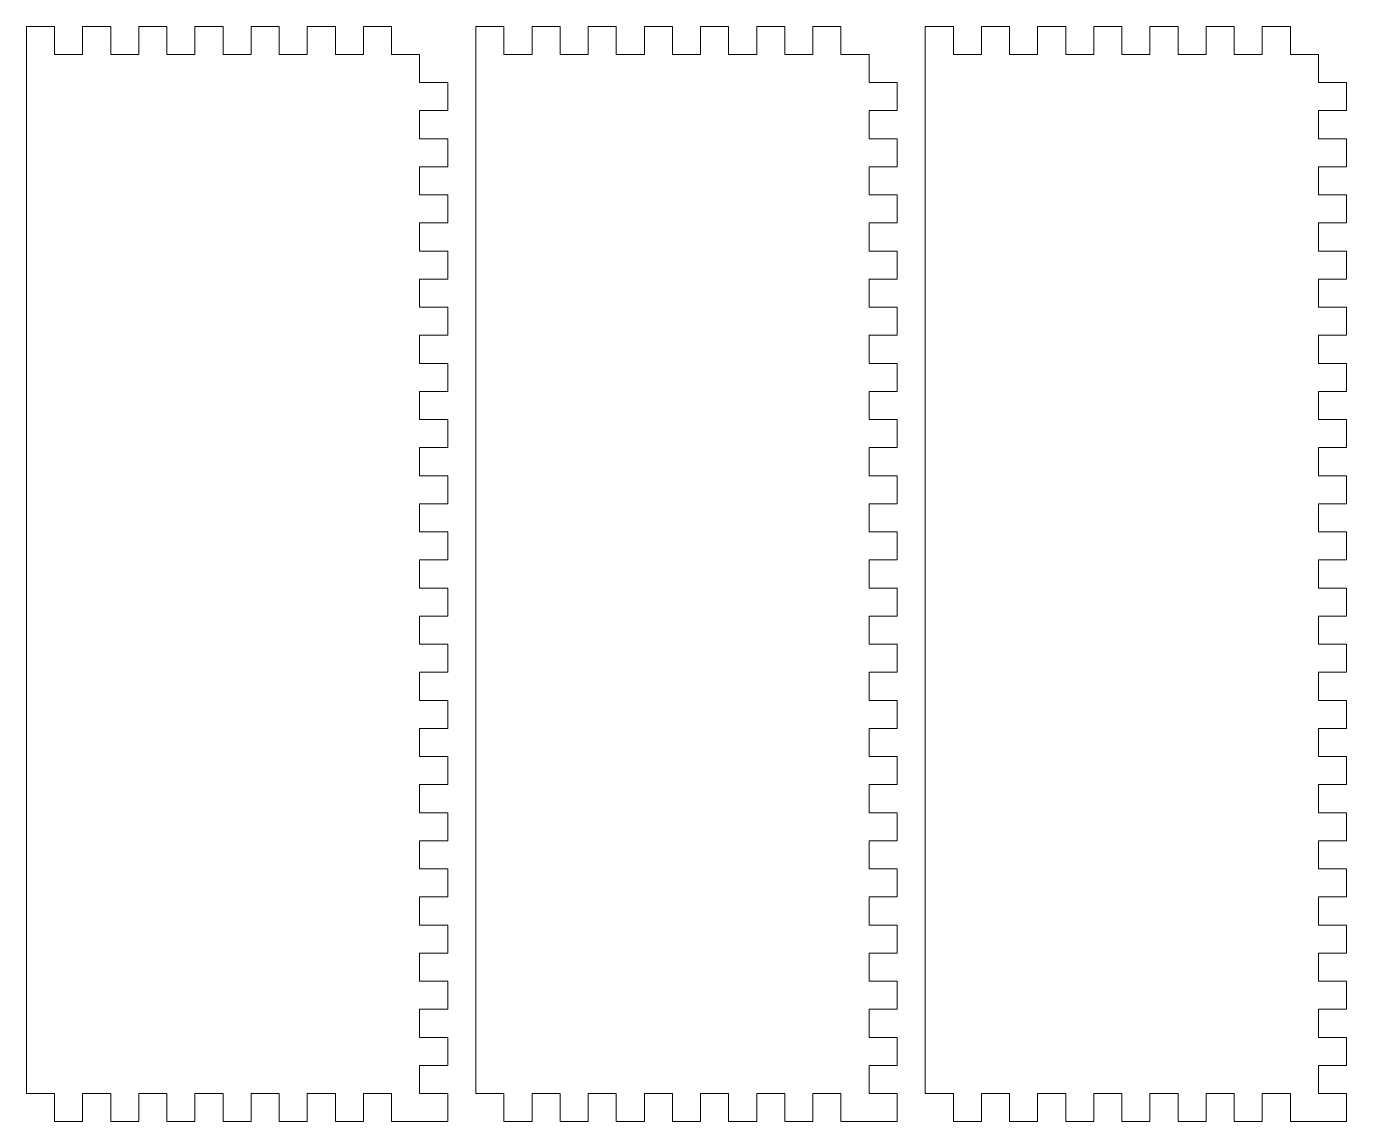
# Model space of a CAD drawing. Header units: centimetres. Extents: x -29.6 to 15.4, y -14.5 to 14.3.
# Drawn here: x -29.58 to -12.66, y 0.25 to 14.29 of the extents above; entities that cross this region are included whole.
import ezdxf

# ---------------------------------------------------------------- set-up
doc = ezdxf.new("R2010")
doc.units = ezdxf.units.CM
doc.header["$MEASUREMENT"] = 0

msp = doc.modelspace()

# ---------------------------------------------------------------- linework, layer by layer
at = {"lineweight": 9}
for points in [[(-29.21691, 14.29076), (-29.21691, 14.29076), (-29.57692, 14.29076), (-29.57692, 14.29076)], [(-29.57692, 14.29076), (-29.57692, 14.29076), (-29.57692, 0.61067), (-29.57692, 0.61067)], [(-29.21691, 13.93075), (-29.21691, 13.93075), (-29.21691, 14.29076), (-29.21691, 14.29076)], [(-28.49691, 14.29076), (-28.49691, 14.29076), (-28.85691, 14.29076), (-28.85691, 14.29076)], [(-28.85691, 14.29076), (-28.85691, 14.29076), (-28.85691, 13.93075), (-28.85691, 13.93075)], [(-28.49691, 13.93075), (-28.49691, 13.93075), (-28.49691, 14.29076), (-28.49691, 14.29076)], [(-27.7769, 14.29076), (-27.7769, 14.29076), (-28.13691, 14.29076), (-28.13691, 14.29076)], [(-28.13691, 14.29076), (-28.13691, 14.29076), (-28.13691, 13.93075), (-28.13691, 13.93075)], [(-27.7769, 13.93075), (-27.7769, 13.93075), (-27.7769, 14.29076), (-27.7769, 14.29076)], [(-27.0569, 14.29076), (-27.0569, 14.29076), (-27.4169, 14.29076), (-27.4169, 14.29076)], [(-27.4169, 14.29076), (-27.4169, 14.29076), (-27.4169, 13.93075), (-27.4169, 13.93075)], [(-27.0569, 13.93075), (-27.0569, 13.93075), (-27.0569, 14.29076), (-27.0569, 14.29076)], [(-26.3369, 14.29076), (-26.3369, 14.29076), (-26.6969, 14.29076), (-26.6969, 14.29076)], [(-26.6969, 14.29076), (-26.6969, 14.29076), (-26.6969, 13.93075), (-26.6969, 13.93075)], [(-26.3369, 13.93075), (-26.3369, 13.93075), (-26.3369, 14.29076), (-26.3369, 14.29076)], [(-25.61689, 14.29076), (-25.61689, 14.29076), (-25.97689, 14.29076), (-25.97689, 14.29076)], [(-25.97689, 14.29076), (-25.97689, 14.29076), (-25.97689, 13.93075), (-25.97689, 13.93075)], [(-25.61689, 13.93075), (-25.61689, 13.93075), (-25.61689, 14.29076), (-25.61689, 14.29076)], [(-24.89689, 14.29076), (-24.89689, 14.29076), (-25.25689, 14.29076), (-25.25689, 14.29076)], [(-25.25689, 14.29076), (-25.25689, 14.29076), (-25.25689, 13.93075), (-25.25689, 13.93075)], [(-24.89689, 13.93075), (-24.89689, 13.93075), (-24.89689, 14.29076), (-24.89689, 14.29076)], [(-23.45688, 14.29076), (-23.45688, 14.29076), (-23.81688, 14.29076), (-23.81688, 14.29076)], [(-23.81688, 14.29076), (-23.81688, 14.29076), (-23.81688, 0.61067), (-23.81688, 0.61067)], [(-23.45688, 13.93075), (-23.45688, 13.93075), (-23.45688, 14.29076), (-23.45688, 14.29076)], [(-22.73687, 14.29076), (-22.73687, 14.29076), (-23.09687, 14.29076), (-23.09687, 14.29076)], [(-23.09687, 14.29076), (-23.09687, 14.29076), (-23.09687, 13.93075), (-23.09687, 13.93075)], [(-22.73687, 13.93075), (-22.73687, 13.93075), (-22.73687, 14.29076), (-22.73687, 14.29076)], [(-22.01687, 14.29076), (-22.01687, 14.29076), (-22.37687, 14.29076), (-22.37687, 14.29076)], [(-22.37687, 14.29076), (-22.37687, 14.29076), (-22.37687, 13.93075), (-22.37687, 13.93075)], [(-22.01687, 13.93075), (-22.01687, 13.93075), (-22.01687, 14.29076), (-22.01687, 14.29076)], [(-21.29686, 14.29076), (-21.29686, 14.29076), (-21.65687, 14.29076), (-21.65687, 14.29076)], [(-21.65687, 14.29076), (-21.65687, 14.29076), (-21.65687, 13.93075), (-21.65687, 13.93075)], [(-21.29686, 13.93075), (-21.29686, 13.93075), (-21.29686, 14.29076), (-21.29686, 14.29076)], [(-20.57686, 14.29076), (-20.57686, 14.29076), (-20.93686, 14.29076), (-20.93686, 14.29076)], [(-20.93686, 14.29076), (-20.93686, 14.29076), (-20.93686, 13.93075), (-20.93686, 13.93075)], [(-20.57686, 13.93075), (-20.57686, 13.93075), (-20.57686, 14.29076), (-20.57686, 14.29076)], [(-19.85685, 14.29076), (-19.85685, 14.29076), (-20.21686, 14.29076), (-20.21686, 14.29076)], [(-20.21686, 14.29076), (-20.21686, 14.29076), (-20.21686, 13.93075), (-20.21686, 13.93075)], [(-19.85685, 13.93075), (-19.85685, 13.93075), (-19.85685, 14.29076), (-19.85685, 14.29076)], [(-19.13685, 14.29076), (-19.13685, 14.29076), (-19.49685, 14.29076), (-19.49685, 14.29076)], [(-19.49685, 14.29076), (-19.49685, 14.29076), (-19.49685, 13.93075), (-19.49685, 13.93075)], [(-19.13685, 13.93075), (-19.13685, 13.93075), (-19.13685, 14.29076), (-19.13685, 14.29076)], [(-17.69684, 14.29076), (-17.69684, 14.29076), (-18.05684, 14.29076), (-18.05684, 14.29076)], [(-18.05684, 14.29076), (-18.05684, 14.29076), (-18.05684, 0.61067), (-18.05684, 0.61067)], [(-17.69684, 13.93075), (-17.69684, 13.93075), (-17.69684, 14.29076), (-17.69684, 14.29076)], [(-16.97684, 14.29076), (-16.97684, 14.29076), (-17.33684, 14.29076), (-17.33684, 14.29076)], [(-17.33684, 14.29076), (-17.33684, 14.29076), (-17.33684, 13.93075), (-17.33684, 13.93075)], [(-16.97684, 13.93075), (-16.97684, 13.93075), (-16.97684, 14.29076), (-16.97684, 14.29076)], [(-16.25683, 14.29076), (-16.25683, 14.29076), (-16.61683, 14.29076), (-16.61683, 14.29076)], [(-16.61683, 14.29076), (-16.61683, 14.29076), (-16.61683, 13.93075), (-16.61683, 13.93075)], [(-16.25683, 13.93075), (-16.25683, 13.93075), (-16.25683, 14.29076), (-16.25683, 14.29076)], [(-15.53683, 14.29076), (-15.53683, 14.29076), (-15.89683, 14.29076), (-15.89683, 14.29076)], [(-15.89683, 14.29076), (-15.89683, 14.29076), (-15.89683, 13.93075), (-15.89683, 13.93075)], [(-15.53683, 13.93075), (-15.53683, 13.93075), (-15.53683, 14.29076), (-15.53683, 14.29076)], [(-14.81682, 14.29076), (-14.81682, 14.29076), (-15.17683, 14.29076), (-15.17683, 14.29076)], [(-15.17683, 14.29076), (-15.17683, 14.29076), (-15.17683, 13.93075), (-15.17683, 13.93075)], [(-14.81682, 13.93075), (-14.81682, 13.93075), (-14.81682, 14.29076), (-14.81682, 14.29076)], [(-14.09682, 14.29076), (-14.09682, 14.29076), (-14.45682, 14.29076), (-14.45682, 14.29076)], [(-14.45682, 14.29076), (-14.45682, 14.29076), (-14.45682, 13.93075), (-14.45682, 13.93075)], [(-14.09682, 13.93075), (-14.09682, 13.93075), (-14.09682, 14.29076), (-14.09682, 14.29076)], [(-13.37681, 14.29076), (-13.37681, 14.29076), (-13.73682, 14.29076), (-13.73682, 14.29076)], [(-13.73682, 14.29076), (-13.73682, 14.29076), (-13.73682, 13.93075), (-13.73682, 13.93075)], [(-13.37681, 13.93075), (-13.37681, 13.93075), (-13.37681, 14.29076), (-13.37681, 14.29076)], [(-28.85691, 13.93075), (-28.85691, 13.93075), (-29.21691, 13.93075), (-29.21691, 13.93075)], [(-28.13691, 13.93075), (-28.13691, 13.93075), (-28.49691, 13.93075), (-28.49691, 13.93075)], [(-27.4169, 13.93075), (-27.4169, 13.93075), (-27.7769, 13.93075), (-27.7769, 13.93075)], [(-26.6969, 13.93075), (-26.6969, 13.93075), (-27.0569, 13.93075), (-27.0569, 13.93075)], [(-25.97689, 13.93075), (-25.97689, 13.93075), (-26.3369, 13.93075), (-26.3369, 13.93075)], [(-25.25689, 13.93075), (-25.25689, 13.93075), (-25.61689, 13.93075), (-25.61689, 13.93075)], [(-24.53688, 13.93075), (-24.53688, 13.93075), (-24.89689, 13.93075), (-24.89689, 13.93075)], [(-24.53688, 13.57075), (-24.53688, 13.57075), (-24.53688, 13.93075), (-24.53688, 13.93075)], [(-23.09687, 13.93075), (-23.09687, 13.93075), (-23.45688, 13.93075), (-23.45688, 13.93075)], [(-22.37687, 13.93075), (-22.37687, 13.93075), (-22.73687, 13.93075), (-22.73687, 13.93075)], [(-21.65687, 13.93075), (-21.65687, 13.93075), (-22.01687, 13.93075), (-22.01687, 13.93075)], [(-20.93686, 13.93075), (-20.93686, 13.93075), (-21.29686, 13.93075), (-21.29686, 13.93075)], [(-20.21686, 13.93075), (-20.21686, 13.93075), (-20.57686, 13.93075), (-20.57686, 13.93075)], [(-19.49685, 13.93075), (-19.49685, 13.93075), (-19.85685, 13.93075), (-19.85685, 13.93075)], [(-18.77685, 13.93075), (-18.77685, 13.93075), (-19.13685, 13.93075), (-19.13685, 13.93075)], [(-18.77685, 13.57075), (-18.77685, 13.57075), (-18.77685, 13.93075), (-18.77685, 13.93075)], [(-17.33684, 13.93075), (-17.33684, 13.93075), (-17.69684, 13.93075), (-17.69684, 13.93075)], [(-16.61683, 13.93075), (-16.61683, 13.93075), (-16.97684, 13.93075), (-16.97684, 13.93075)], [(-15.89683, 13.93075), (-15.89683, 13.93075), (-16.25683, 13.93075), (-16.25683, 13.93075)], [(-15.17683, 13.93075), (-15.17683, 13.93075), (-15.53683, 13.93075), (-15.53683, 13.93075)], [(-14.45682, 13.93075), (-14.45682, 13.93075), (-14.81682, 13.93075), (-14.81682, 13.93075)], [(-13.73682, 13.93075), (-13.73682, 13.93075), (-14.09682, 13.93075), (-14.09682, 13.93075)], [(-13.01681, 13.93075), (-13.01681, 13.93075), (-13.37681, 13.93075), (-13.37681, 13.93075)], [(-13.01681, 13.57075), (-13.01681, 13.57075), (-13.01681, 13.93075), (-13.01681, 13.93075)], [(-24.17688, 13.57075), (-24.17688, 13.57075), (-24.53688, 13.57075), (-24.53688, 13.57075)], [(-24.17688, 13.21075), (-24.17688, 13.21075), (-24.17688, 13.57075), (-24.17688, 13.57075)], [(-18.41685, 13.57075), (-18.41685, 13.57075), (-18.77685, 13.57075), (-18.77685, 13.57075)], [(-18.41685, 13.21075), (-18.41685, 13.21075), (-18.41685, 13.57075), (-18.41685, 13.57075)], [(-12.65681, 13.57075), (-12.65681, 13.57075), (-13.01681, 13.57075), (-13.01681, 13.57075)], [(-12.65681, 13.21075), (-12.65681, 13.21075), (-12.65681, 13.57075), (-12.65681, 13.57075)], [(-24.53688, 12.85075), (-24.53688, 12.85075), (-24.53688, 13.21075), (-24.53688, 13.21075)], [(-24.53688, 13.21075), (-24.53688, 13.21075), (-24.17688, 13.21075), (-24.17688, 13.21075)], [(-18.77685, 12.85075), (-18.77685, 12.85075), (-18.77685, 13.21075), (-18.77685, 13.21075)], [(-18.77685, 13.21075), (-18.77685, 13.21075), (-18.41685, 13.21075), (-18.41685, 13.21075)], [(-13.01681, 12.85075), (-13.01681, 12.85075), (-13.01681, 13.21075), (-13.01681, 13.21075)], [(-13.01681, 13.21075), (-13.01681, 13.21075), (-12.65681, 13.21075), (-12.65681, 13.21075)], [(-24.17688, 12.85075), (-24.17688, 12.85075), (-24.53688, 12.85075), (-24.53688, 12.85075)], [(-24.17688, 12.49074), (-24.17688, 12.49074), (-24.17688, 12.85075), (-24.17688, 12.85075)], [(-18.41685, 12.85075), (-18.41685, 12.85075), (-18.77685, 12.85075), (-18.77685, 12.85075)], [(-18.41685, 12.49074), (-18.41685, 12.49074), (-18.41685, 12.85075), (-18.41685, 12.85075)], [(-12.65681, 12.85075), (-12.65681, 12.85075), (-13.01681, 12.85075), (-13.01681, 12.85075)], [(-12.65681, 12.49074), (-12.65681, 12.49074), (-12.65681, 12.85075), (-12.65681, 12.85075)], [(-24.53688, 12.13074), (-24.53688, 12.13074), (-24.53688, 12.49074), (-24.53688, 12.49074)], [(-24.53688, 12.49074), (-24.53688, 12.49074), (-24.17688, 12.49074), (-24.17688, 12.49074)], [(-18.77685, 12.13074), (-18.77685, 12.13074), (-18.77685, 12.49074), (-18.77685, 12.49074)], [(-18.77685, 12.49074), (-18.77685, 12.49074), (-18.41685, 12.49074), (-18.41685, 12.49074)], [(-13.01681, 12.13074), (-13.01681, 12.13074), (-13.01681, 12.49074), (-13.01681, 12.49074)], [(-13.01681, 12.49074), (-13.01681, 12.49074), (-12.65681, 12.49074), (-12.65681, 12.49074)], [(-24.17688, 12.13074), (-24.17688, 12.13074), (-24.53688, 12.13074), (-24.53688, 12.13074)], [(-24.17688, 11.77074), (-24.17688, 11.77074), (-24.17688, 12.13074), (-24.17688, 12.13074)], [(-18.41685, 12.13074), (-18.41685, 12.13074), (-18.77685, 12.13074), (-18.77685, 12.13074)], [(-18.41685, 11.77074), (-18.41685, 11.77074), (-18.41685, 12.13074), (-18.41685, 12.13074)], [(-12.65681, 12.13074), (-12.65681, 12.13074), (-13.01681, 12.13074), (-13.01681, 12.13074)], [(-12.65681, 11.77074), (-12.65681, 11.77074), (-12.65681, 12.13074), (-12.65681, 12.13074)], [(-24.53688, 11.41074), (-24.53688, 11.41074), (-24.53688, 11.77074), (-24.53688, 11.77074)], [(-24.53688, 11.77074), (-24.53688, 11.77074), (-24.17688, 11.77074), (-24.17688, 11.77074)], [(-18.77685, 11.41074), (-18.77685, 11.41074), (-18.77685, 11.77074), (-18.77685, 11.77074)], [(-18.77685, 11.77074), (-18.77685, 11.77074), (-18.41685, 11.77074), (-18.41685, 11.77074)], [(-13.01681, 11.41074), (-13.01681, 11.41074), (-13.01681, 11.77074), (-13.01681, 11.77074)], [(-13.01681, 11.77074), (-13.01681, 11.77074), (-12.65681, 11.77074), (-12.65681, 11.77074)], [(-24.17688, 11.41074), (-24.17688, 11.41074), (-24.53688, 11.41074), (-24.53688, 11.41074)], [(-24.17688, 11.05074), (-24.17688, 11.05074), (-24.17688, 11.41074), (-24.17688, 11.41074)], [(-18.41685, 11.41074), (-18.41685, 11.41074), (-18.77685, 11.41074), (-18.77685, 11.41074)], [(-18.41685, 11.05074), (-18.41685, 11.05074), (-18.41685, 11.41074), (-18.41685, 11.41074)], [(-12.65681, 11.41074), (-12.65681, 11.41074), (-13.01681, 11.41074), (-13.01681, 11.41074)], [(-12.65681, 11.05074), (-12.65681, 11.05074), (-12.65681, 11.41074), (-12.65681, 11.41074)], [(-24.53688, 10.69073), (-24.53688, 10.69073), (-24.53688, 11.05074), (-24.53688, 11.05074)], [(-24.53688, 11.05074), (-24.53688, 11.05074), (-24.17688, 11.05074), (-24.17688, 11.05074)], [(-18.77685, 10.69073), (-18.77685, 10.69073), (-18.77685, 11.05074), (-18.77685, 11.05074)], [(-18.77685, 11.05074), (-18.77685, 11.05074), (-18.41685, 11.05074), (-18.41685, 11.05074)], [(-13.01681, 10.69073), (-13.01681, 10.69073), (-13.01681, 11.05074), (-13.01681, 11.05074)], [(-13.01681, 11.05074), (-13.01681, 11.05074), (-12.65681, 11.05074), (-12.65681, 11.05074)], [(-24.17688, 10.69073), (-24.17688, 10.69073), (-24.53688, 10.69073), (-24.53688, 10.69073)], [(-24.17688, 10.33073), (-24.17688, 10.33073), (-24.17688, 10.69073), (-24.17688, 10.69073)], [(-18.41685, 10.69073), (-18.41685, 10.69073), (-18.77685, 10.69073), (-18.77685, 10.69073)], [(-18.41685, 10.33073), (-18.41685, 10.33073), (-18.41685, 10.69073), (-18.41685, 10.69073)], [(-12.65681, 10.69073), (-12.65681, 10.69073), (-13.01681, 10.69073), (-13.01681, 10.69073)], [(-12.65681, 10.33073), (-12.65681, 10.33073), (-12.65681, 10.69073), (-12.65681, 10.69073)], [(-24.53688, 9.97073), (-24.53688, 9.97073), (-24.53688, 10.33073), (-24.53688, 10.33073)], [(-24.53688, 10.33073), (-24.53688, 10.33073), (-24.17688, 10.33073), (-24.17688, 10.33073)], [(-18.77685, 9.97073), (-18.77685, 9.97073), (-18.77685, 10.33073), (-18.77685, 10.33073)], [(-18.77685, 10.33073), (-18.77685, 10.33073), (-18.41685, 10.33073), (-18.41685, 10.33073)], [(-13.01681, 9.97073), (-13.01681, 9.97073), (-13.01681, 10.33073), (-13.01681, 10.33073)], [(-13.01681, 10.33073), (-13.01681, 10.33073), (-12.65681, 10.33073), (-12.65681, 10.33073)], [(-24.17688, 9.97073), (-24.17688, 9.97073), (-24.53688, 9.97073), (-24.53688, 9.97073)], [(-24.17688, 9.61073), (-24.17688, 9.61073), (-24.17688, 9.97073), (-24.17688, 9.97073)], [(-18.41685, 9.97073), (-18.41685, 9.97073), (-18.77685, 9.97073), (-18.77685, 9.97073)], [(-18.41685, 9.61073), (-18.41685, 9.61073), (-18.41685, 9.97073), (-18.41685, 9.97073)], [(-12.65681, 9.97073), (-12.65681, 9.97073), (-13.01681, 9.97073), (-13.01681, 9.97073)], [(-12.65681, 9.61073), (-12.65681, 9.61073), (-12.65681, 9.97073), (-12.65681, 9.97073)], [(-24.53688, 9.25072), (-24.53688, 9.25072), (-24.53688, 9.61073), (-24.53688, 9.61073)], [(-24.53688, 9.61073), (-24.53688, 9.61073), (-24.17688, 9.61073), (-24.17688, 9.61073)], [(-18.77685, 9.25072), (-18.77685, 9.25072), (-18.77685, 9.61073), (-18.77685, 9.61073)], [(-18.77685, 9.61073), (-18.77685, 9.61073), (-18.41685, 9.61073), (-18.41685, 9.61073)], [(-13.01681, 9.25072), (-13.01681, 9.25072), (-13.01681, 9.61073), (-13.01681, 9.61073)], [(-13.01681, 9.61073), (-13.01681, 9.61073), (-12.65681, 9.61073), (-12.65681, 9.61073)], [(-24.17688, 9.25072), (-24.17688, 9.25072), (-24.53688, 9.25072), (-24.53688, 9.25072)], [(-24.17688, 8.89072), (-24.17688, 8.89072), (-24.17688, 9.25072), (-24.17688, 9.25072)], [(-18.41685, 9.25072), (-18.41685, 9.25072), (-18.77685, 9.25072), (-18.77685, 9.25072)], [(-18.41685, 8.89072), (-18.41685, 8.89072), (-18.41685, 9.25072), (-18.41685, 9.25072)], [(-12.65681, 9.25072), (-12.65681, 9.25072), (-13.01681, 9.25072), (-13.01681, 9.25072)], [(-12.65681, 8.89072), (-12.65681, 8.89072), (-12.65681, 9.25072), (-12.65681, 9.25072)], [(-24.53688, 8.53072), (-24.53688, 8.53072), (-24.53688, 8.89072), (-24.53688, 8.89072)], [(-24.53688, 8.89072), (-24.53688, 8.89072), (-24.17688, 8.89072), (-24.17688, 8.89072)], [(-18.77685, 8.53072), (-18.77685, 8.53072), (-18.77685, 8.89072), (-18.77685, 8.89072)], [(-18.77685, 8.89072), (-18.77685, 8.89072), (-18.41685, 8.89072), (-18.41685, 8.89072)], [(-13.01681, 8.53072), (-13.01681, 8.53072), (-13.01681, 8.89072), (-13.01681, 8.89072)], [(-13.01681, 8.89072), (-13.01681, 8.89072), (-12.65681, 8.89072), (-12.65681, 8.89072)], [(-24.17688, 8.53072), (-24.17688, 8.53072), (-24.53688, 8.53072), (-24.53688, 8.53072)], [(-24.17688, 8.17072), (-24.17688, 8.17072), (-24.17688, 8.53072), (-24.17688, 8.53072)], [(-18.41685, 8.53072), (-18.41685, 8.53072), (-18.77685, 8.53072), (-18.77685, 8.53072)], [(-18.41685, 8.17072), (-18.41685, 8.17072), (-18.41685, 8.53072), (-18.41685, 8.53072)], [(-12.65681, 8.53072), (-12.65681, 8.53072), (-13.01681, 8.53072), (-13.01681, 8.53072)], [(-12.65681, 8.17072), (-12.65681, 8.17072), (-12.65681, 8.53072), (-12.65681, 8.53072)], [(-24.53688, 7.81071), (-24.53688, 7.81071), (-24.53688, 8.17072), (-24.53688, 8.17072)], [(-24.53688, 8.17072), (-24.53688, 8.17072), (-24.17688, 8.17072), (-24.17688, 8.17072)], [(-18.77685, 7.81071), (-18.77685, 7.81071), (-18.77685, 8.17072), (-18.77685, 8.17072)], [(-18.77685, 8.17072), (-18.77685, 8.17072), (-18.41685, 8.17072), (-18.41685, 8.17072)], [(-13.01681, 7.81071), (-13.01681, 7.81071), (-13.01681, 8.17072), (-13.01681, 8.17072)], [(-13.01681, 8.17072), (-13.01681, 8.17072), (-12.65681, 8.17072), (-12.65681, 8.17072)], [(-24.17688, 7.81071), (-24.17688, 7.81071), (-24.53688, 7.81071), (-24.53688, 7.81071)], [(-24.17688, 7.45071), (-24.17688, 7.45071), (-24.17688, 7.81071), (-24.17688, 7.81071)], [(-18.41685, 7.81071), (-18.41685, 7.81071), (-18.77685, 7.81071), (-18.77685, 7.81071)], [(-18.41685, 7.45071), (-18.41685, 7.45071), (-18.41685, 7.81071), (-18.41685, 7.81071)], [(-12.65681, 7.81071), (-12.65681, 7.81071), (-13.01681, 7.81071), (-13.01681, 7.81071)], [(-12.65681, 7.45071), (-12.65681, 7.45071), (-12.65681, 7.81071), (-12.65681, 7.81071)], [(-24.53688, 7.09071), (-24.53688, 7.09071), (-24.53688, 7.45071), (-24.53688, 7.45071)], [(-24.53688, 7.45071), (-24.53688, 7.45071), (-24.17688, 7.45071), (-24.17688, 7.45071)], [(-18.77685, 7.09071), (-18.77685, 7.09071), (-18.77685, 7.45071), (-18.77685, 7.45071)], [(-18.77685, 7.45071), (-18.77685, 7.45071), (-18.41685, 7.45071), (-18.41685, 7.45071)], [(-13.01681, 7.09071), (-13.01681, 7.09071), (-13.01681, 7.45071), (-13.01681, 7.45071)], [(-13.01681, 7.45071), (-13.01681, 7.45071), (-12.65681, 7.45071), (-12.65681, 7.45071)], [(-24.17688, 7.09071), (-24.17688, 7.09071), (-24.53688, 7.09071), (-24.53688, 7.09071)], [(-24.17688, 6.73071), (-24.17688, 6.73071), (-24.17688, 7.09071), (-24.17688, 7.09071)], [(-18.41685, 7.09071), (-18.41685, 7.09071), (-18.77685, 7.09071), (-18.77685, 7.09071)], [(-18.41685, 6.73071), (-18.41685, 6.73071), (-18.41685, 7.09071), (-18.41685, 7.09071)], [(-12.65681, 7.09071), (-12.65681, 7.09071), (-13.01681, 7.09071), (-13.01681, 7.09071)], [(-12.65681, 6.73071), (-12.65681, 6.73071), (-12.65681, 7.09071), (-12.65681, 7.09071)], [(-24.53688, 6.37071), (-24.53688, 6.37071), (-24.53688, 6.73071), (-24.53688, 6.73071)], [(-24.53688, 6.73071), (-24.53688, 6.73071), (-24.17688, 6.73071), (-24.17688, 6.73071)], [(-18.77685, 6.37071), (-18.77685, 6.37071), (-18.77685, 6.73071), (-18.77685, 6.73071)], [(-18.77685, 6.73071), (-18.77685, 6.73071), (-18.41685, 6.73071), (-18.41685, 6.73071)], [(-13.01681, 6.37071), (-13.01681, 6.37071), (-13.01681, 6.73071), (-13.01681, 6.73071)], [(-13.01681, 6.73071), (-13.01681, 6.73071), (-12.65681, 6.73071), (-12.65681, 6.73071)], [(-24.17688, 6.37071), (-24.17688, 6.37071), (-24.53688, 6.37071), (-24.53688, 6.37071)], [(-24.17688, 6.0107), (-24.17688, 6.0107), (-24.17688, 6.37071), (-24.17688, 6.37071)], [(-18.41685, 6.37071), (-18.41685, 6.37071), (-18.77685, 6.37071), (-18.77685, 6.37071)], [(-18.41685, 6.0107), (-18.41685, 6.0107), (-18.41685, 6.37071), (-18.41685, 6.37071)], [(-12.65681, 6.37071), (-12.65681, 6.37071), (-13.01681, 6.37071), (-13.01681, 6.37071)], [(-12.65681, 6.0107), (-12.65681, 6.0107), (-12.65681, 6.37071), (-12.65681, 6.37071)], [(-24.53688, 5.6507), (-24.53688, 5.6507), (-24.53688, 6.0107), (-24.53688, 6.0107)], [(-24.53688, 6.0107), (-24.53688, 6.0107), (-24.17688, 6.0107), (-24.17688, 6.0107)], [(-18.77685, 5.6507), (-18.77685, 5.6507), (-18.77685, 6.0107), (-18.77685, 6.0107)], [(-18.77685, 6.0107), (-18.77685, 6.0107), (-18.41685, 6.0107), (-18.41685, 6.0107)], [(-13.01681, 5.6507), (-13.01681, 5.6507), (-13.01681, 6.0107), (-13.01681, 6.0107)], [(-13.01681, 6.0107), (-13.01681, 6.0107), (-12.65681, 6.0107), (-12.65681, 6.0107)], [(-24.17688, 5.6507), (-24.17688, 5.6507), (-24.53688, 5.6507), (-24.53688, 5.6507)], [(-24.17688, 5.2907), (-24.17688, 5.2907), (-24.17688, 5.6507), (-24.17688, 5.6507)], [(-18.41685, 5.6507), (-18.41685, 5.6507), (-18.77685, 5.6507), (-18.77685, 5.6507)], [(-18.41685, 5.2907), (-18.41685, 5.2907), (-18.41685, 5.6507), (-18.41685, 5.6507)], [(-12.65681, 5.6507), (-12.65681, 5.6507), (-13.01681, 5.6507), (-13.01681, 5.6507)], [(-12.65681, 5.2907), (-12.65681, 5.2907), (-12.65681, 5.6507), (-12.65681, 5.6507)], [(-24.53688, 4.9307), (-24.53688, 4.9307), (-24.53688, 5.2907), (-24.53688, 5.2907)], [(-24.53688, 5.2907), (-24.53688, 5.2907), (-24.17688, 5.2907), (-24.17688, 5.2907)], [(-18.77685, 4.9307), (-18.77685, 4.9307), (-18.77685, 5.2907), (-18.77685, 5.2907)], [(-18.77685, 5.2907), (-18.77685, 5.2907), (-18.41685, 5.2907), (-18.41685, 5.2907)], [(-13.01681, 4.9307), (-13.01681, 4.9307), (-13.01681, 5.2907), (-13.01681, 5.2907)], [(-13.01681, 5.2907), (-13.01681, 5.2907), (-12.65681, 5.2907), (-12.65681, 5.2907)], [(-24.17688, 4.9307), (-24.17688, 4.9307), (-24.53688, 4.9307), (-24.53688, 4.9307)], [(-24.17688, 4.57069), (-24.17688, 4.57069), (-24.17688, 4.9307), (-24.17688, 4.9307)], [(-18.41685, 4.9307), (-18.41685, 4.9307), (-18.77685, 4.9307), (-18.77685, 4.9307)], [(-18.41685, 4.57069), (-18.41685, 4.57069), (-18.41685, 4.9307), (-18.41685, 4.9307)], [(-12.65681, 4.9307), (-12.65681, 4.9307), (-13.01681, 4.9307), (-13.01681, 4.9307)], [(-12.65681, 4.57069), (-12.65681, 4.57069), (-12.65681, 4.9307), (-12.65681, 4.9307)], [(-24.53688, 4.21069), (-24.53688, 4.21069), (-24.53688, 4.57069), (-24.53688, 4.57069)], [(-24.53688, 4.57069), (-24.53688, 4.57069), (-24.17688, 4.57069), (-24.17688, 4.57069)], [(-18.77685, 4.21069), (-18.77685, 4.21069), (-18.77685, 4.57069), (-18.77685, 4.57069)], [(-18.77685, 4.57069), (-18.77685, 4.57069), (-18.41685, 4.57069), (-18.41685, 4.57069)], [(-13.01681, 4.21069), (-13.01681, 4.21069), (-13.01681, 4.57069), (-13.01681, 4.57069)], [(-13.01681, 4.57069), (-13.01681, 4.57069), (-12.65681, 4.57069), (-12.65681, 4.57069)], [(-24.17688, 4.21069), (-24.17688, 4.21069), (-24.53688, 4.21069), (-24.53688, 4.21069)], [(-24.17688, 3.85069), (-24.17688, 3.85069), (-24.17688, 4.21069), (-24.17688, 4.21069)], [(-18.41685, 4.21069), (-18.41685, 4.21069), (-18.77685, 4.21069), (-18.77685, 4.21069)], [(-18.41685, 3.85069), (-18.41685, 3.85069), (-18.41685, 4.21069), (-18.41685, 4.21069)], [(-12.65681, 4.21069), (-12.65681, 4.21069), (-13.01681, 4.21069), (-13.01681, 4.21069)], [(-12.65681, 3.85069), (-12.65681, 3.85069), (-12.65681, 4.21069), (-12.65681, 4.21069)], [(-24.53688, 3.49069), (-24.53688, 3.49069), (-24.53688, 3.85069), (-24.53688, 3.85069)], [(-24.53688, 3.85069), (-24.53688, 3.85069), (-24.17688, 3.85069), (-24.17688, 3.85069)], [(-18.77685, 3.49069), (-18.77685, 3.49069), (-18.77685, 3.85069), (-18.77685, 3.85069)], [(-18.77685, 3.85069), (-18.77685, 3.85069), (-18.41685, 3.85069), (-18.41685, 3.85069)], [(-13.01681, 3.49069), (-13.01681, 3.49069), (-13.01681, 3.85069), (-13.01681, 3.85069)], [(-13.01681, 3.85069), (-13.01681, 3.85069), (-12.65681, 3.85069), (-12.65681, 3.85069)], [(-24.17688, 3.49069), (-24.17688, 3.49069), (-24.53688, 3.49069), (-24.53688, 3.49069)], [(-24.17688, 3.13069), (-24.17688, 3.13069), (-24.17688, 3.49069), (-24.17688, 3.49069)], [(-18.41685, 3.49069), (-18.41685, 3.49069), (-18.77685, 3.49069), (-18.77685, 3.49069)], [(-18.41685, 3.13069), (-18.41685, 3.13069), (-18.41685, 3.49069), (-18.41685, 3.49069)], [(-12.65681, 3.49069), (-12.65681, 3.49069), (-13.01681, 3.49069), (-13.01681, 3.49069)], [(-12.65681, 3.13069), (-12.65681, 3.13069), (-12.65681, 3.49069), (-12.65681, 3.49069)], [(-24.53688, 2.77068), (-24.53688, 2.77068), (-24.53688, 3.13069), (-24.53688, 3.13069)], [(-24.53688, 3.13069), (-24.53688, 3.13069), (-24.17688, 3.13069), (-24.17688, 3.13069)], [(-18.77685, 2.77068), (-18.77685, 2.77068), (-18.77685, 3.13069), (-18.77685, 3.13069)], [(-18.77685, 3.13069), (-18.77685, 3.13069), (-18.41685, 3.13069), (-18.41685, 3.13069)], [(-13.01681, 2.77068), (-13.01681, 2.77068), (-13.01681, 3.13069), (-13.01681, 3.13069)], [(-13.01681, 3.13069), (-13.01681, 3.13069), (-12.65681, 3.13069), (-12.65681, 3.13069)], [(-24.17688, 2.77068), (-24.17688, 2.77068), (-24.53688, 2.77068), (-24.53688, 2.77068)], [(-24.17688, 2.41068), (-24.17688, 2.41068), (-24.17688, 2.77068), (-24.17688, 2.77068)], [(-18.41685, 2.77068), (-18.41685, 2.77068), (-18.77685, 2.77068), (-18.77685, 2.77068)], [(-18.41685, 2.41068), (-18.41685, 2.41068), (-18.41685, 2.77068), (-18.41685, 2.77068)], [(-12.65681, 2.77068), (-12.65681, 2.77068), (-13.01681, 2.77068), (-13.01681, 2.77068)], [(-12.65681, 2.41068), (-12.65681, 2.41068), (-12.65681, 2.77068), (-12.65681, 2.77068)], [(-24.53688, 2.05068), (-24.53688, 2.05068), (-24.53688, 2.41068), (-24.53688, 2.41068)], [(-24.53688, 2.41068), (-24.53688, 2.41068), (-24.17688, 2.41068), (-24.17688, 2.41068)], [(-18.77685, 2.05068), (-18.77685, 2.05068), (-18.77685, 2.41068), (-18.77685, 2.41068)], [(-18.77685, 2.41068), (-18.77685, 2.41068), (-18.41685, 2.41068), (-18.41685, 2.41068)], [(-13.01681, 2.05068), (-13.01681, 2.05068), (-13.01681, 2.41068), (-13.01681, 2.41068)], [(-13.01681, 2.41068), (-13.01681, 2.41068), (-12.65681, 2.41068), (-12.65681, 2.41068)], [(-24.17688, 2.05068), (-24.17688, 2.05068), (-24.53688, 2.05068), (-24.53688, 2.05068)], [(-24.17688, 1.69068), (-24.17688, 1.69068), (-24.17688, 2.05068), (-24.17688, 2.05068)], [(-18.41685, 2.05068), (-18.41685, 2.05068), (-18.77685, 2.05068), (-18.77685, 2.05068)], [(-18.41685, 1.69068), (-18.41685, 1.69068), (-18.41685, 2.05068), (-18.41685, 2.05068)], [(-12.65681, 2.05068), (-12.65681, 2.05068), (-13.01681, 2.05068), (-13.01681, 2.05068)], [(-12.65681, 1.69068), (-12.65681, 1.69068), (-12.65681, 2.05068), (-12.65681, 2.05068)], [(-24.53688, 1.33067), (-24.53688, 1.33067), (-24.53688, 1.69068), (-24.53688, 1.69068)], [(-24.53688, 1.69068), (-24.53688, 1.69068), (-24.17688, 1.69068), (-24.17688, 1.69068)], [(-18.77685, 1.33067), (-18.77685, 1.33067), (-18.77685, 1.69068), (-18.77685, 1.69068)], [(-18.77685, 1.69068), (-18.77685, 1.69068), (-18.41685, 1.69068), (-18.41685, 1.69068)], [(-13.01681, 1.33067), (-13.01681, 1.33067), (-13.01681, 1.69068), (-13.01681, 1.69068)], [(-13.01681, 1.69068), (-13.01681, 1.69068), (-12.65681, 1.69068), (-12.65681, 1.69068)], [(-24.17688, 1.33067), (-24.17688, 1.33067), (-24.53688, 1.33067), (-24.53688, 1.33067)], [(-24.17688, 0.97067), (-24.17688, 0.97067), (-24.17688, 1.33067), (-24.17688, 1.33067)], [(-18.41685, 1.33067), (-18.41685, 1.33067), (-18.77685, 1.33067), (-18.77685, 1.33067)], [(-18.41685, 0.97067), (-18.41685, 0.97067), (-18.41685, 1.33067), (-18.41685, 1.33067)], [(-12.65681, 1.33067), (-12.65681, 1.33067), (-13.01681, 1.33067), (-13.01681, 1.33067)], [(-12.65681, 0.97067), (-12.65681, 0.97067), (-12.65681, 1.33067), (-12.65681, 1.33067)], [(-24.53688, 0.61067), (-24.53688, 0.61067), (-24.53688, 0.97067), (-24.53688, 0.97067)], [(-24.53688, 0.97067), (-24.53688, 0.97067), (-24.17688, 0.97067), (-24.17688, 0.97067)], [(-18.77685, 0.61067), (-18.77685, 0.61067), (-18.77685, 0.97067), (-18.77685, 0.97067)], [(-18.77685, 0.97067), (-18.77685, 0.97067), (-18.41685, 0.97067), (-18.41685, 0.97067)], [(-13.01681, 0.61067), (-13.01681, 0.61067), (-13.01681, 0.97067), (-13.01681, 0.97067)], [(-13.01681, 0.97067), (-13.01681, 0.97067), (-12.65681, 0.97067), (-12.65681, 0.97067)], [(-29.57692, 0.61067), (-29.57692, 0.61067), (-29.21691, 0.61067), (-29.21691, 0.61067)], [(-29.21691, 0.61067), (-29.21691, 0.61067), (-29.21691, 0.25067), (-29.21691, 0.25067)], [(-28.49691, 0.61067), (-28.49691, 0.61067), (-28.85691, 0.61067), (-28.85691, 0.61067)], [(-28.85691, 0.61067), (-28.85691, 0.61067), (-28.85691, 0.25067), (-28.85691, 0.25067)], [(-28.49691, 0.25067), (-28.49691, 0.25067), (-28.49691, 0.61067), (-28.49691, 0.61067)], [(-27.7769, 0.61067), (-27.7769, 0.61067), (-28.13691, 0.61067), (-28.13691, 0.61067)], [(-28.13691, 0.61067), (-28.13691, 0.61067), (-28.13691, 0.25067), (-28.13691, 0.25067)], [(-27.7769, 0.25067), (-27.7769, 0.25067), (-27.7769, 0.61067), (-27.7769, 0.61067)], [(-27.0569, 0.61067), (-27.0569, 0.61067), (-27.4169, 0.61067), (-27.4169, 0.61067)], [(-27.4169, 0.61067), (-27.4169, 0.61067), (-27.4169, 0.25067), (-27.4169, 0.25067)], [(-27.0569, 0.25067), (-27.0569, 0.25067), (-27.0569, 0.61067), (-27.0569, 0.61067)], [(-26.3369, 0.61067), (-26.3369, 0.61067), (-26.6969, 0.61067), (-26.6969, 0.61067)], [(-26.6969, 0.61067), (-26.6969, 0.61067), (-26.6969, 0.25067), (-26.6969, 0.25067)], [(-26.3369, 0.25067), (-26.3369, 0.25067), (-26.3369, 0.61067), (-26.3369, 0.61067)], [(-25.61689, 0.61067), (-25.61689, 0.61067), (-25.97689, 0.61067), (-25.97689, 0.61067)], [(-25.97689, 0.61067), (-25.97689, 0.61067), (-25.97689, 0.25067), (-25.97689, 0.25067)], [(-25.61689, 0.25067), (-25.61689, 0.25067), (-25.61689, 0.61067), (-25.61689, 0.61067)], [(-24.89689, 0.61067), (-24.89689, 0.61067), (-25.25689, 0.61067), (-25.25689, 0.61067)], [(-25.25689, 0.61067), (-25.25689, 0.61067), (-25.25689, 0.25067), (-25.25689, 0.25067)], [(-24.89689, 0.25067), (-24.89689, 0.25067), (-24.89689, 0.61067), (-24.89689, 0.61067)], [(-24.17688, 0.61067), (-24.17688, 0.61067), (-24.53688, 0.61067), (-24.53688, 0.61067)], [(-24.17688, 0.25067), (-24.17688, 0.25067), (-24.17688, 0.61067), (-24.17688, 0.61067)], [(-23.81688, 0.61067), (-23.81688, 0.61067), (-23.45688, 0.61067), (-23.45688, 0.61067)], [(-23.45688, 0.61067), (-23.45688, 0.61067), (-23.45688, 0.25067), (-23.45688, 0.25067)], [(-22.73687, 0.61067), (-22.73687, 0.61067), (-23.09687, 0.61067), (-23.09687, 0.61067)], [(-23.09687, 0.61067), (-23.09687, 0.61067), (-23.09687, 0.25067), (-23.09687, 0.25067)], [(-22.73687, 0.25067), (-22.73687, 0.25067), (-22.73687, 0.61067), (-22.73687, 0.61067)], [(-22.01687, 0.61067), (-22.01687, 0.61067), (-22.37687, 0.61067), (-22.37687, 0.61067)], [(-22.37687, 0.61067), (-22.37687, 0.61067), (-22.37687, 0.25067), (-22.37687, 0.25067)], [(-22.01687, 0.25067), (-22.01687, 0.25067), (-22.01687, 0.61067), (-22.01687, 0.61067)], [(-21.29686, 0.61067), (-21.29686, 0.61067), (-21.65687, 0.61067), (-21.65687, 0.61067)], [(-21.65687, 0.61067), (-21.65687, 0.61067), (-21.65687, 0.25067), (-21.65687, 0.25067)], [(-21.29686, 0.25067), (-21.29686, 0.25067), (-21.29686, 0.61067), (-21.29686, 0.61067)], [(-20.57686, 0.61067), (-20.57686, 0.61067), (-20.93686, 0.61067), (-20.93686, 0.61067)], [(-20.93686, 0.61067), (-20.93686, 0.61067), (-20.93686, 0.25067), (-20.93686, 0.25067)], [(-20.57686, 0.25067), (-20.57686, 0.25067), (-20.57686, 0.61067), (-20.57686, 0.61067)], [(-19.85685, 0.61067), (-19.85685, 0.61067), (-20.21686, 0.61067), (-20.21686, 0.61067)], [(-20.21686, 0.61067), (-20.21686, 0.61067), (-20.21686, 0.25067), (-20.21686, 0.25067)], [(-19.85685, 0.25067), (-19.85685, 0.25067), (-19.85685, 0.61067), (-19.85685, 0.61067)], [(-19.13685, 0.61067), (-19.13685, 0.61067), (-19.49685, 0.61067), (-19.49685, 0.61067)], [(-19.49685, 0.61067), (-19.49685, 0.61067), (-19.49685, 0.25067), (-19.49685, 0.25067)], [(-19.13685, 0.25067), (-19.13685, 0.25067), (-19.13685, 0.61067), (-19.13685, 0.61067)], [(-18.41685, 0.61067), (-18.41685, 0.61067), (-18.77685, 0.61067), (-18.77685, 0.61067)], [(-18.41685, 0.25067), (-18.41685, 0.25067), (-18.41685, 0.61067), (-18.41685, 0.61067)], [(-18.05684, 0.61067), (-18.05684, 0.61067), (-17.69684, 0.61067), (-17.69684, 0.61067)], [(-17.69684, 0.61067), (-17.69684, 0.61067), (-17.69684, 0.25067), (-17.69684, 0.25067)], [(-16.97684, 0.61067), (-16.97684, 0.61067), (-17.33684, 0.61067), (-17.33684, 0.61067)], [(-17.33684, 0.61067), (-17.33684, 0.61067), (-17.33684, 0.25067), (-17.33684, 0.25067)], [(-16.97684, 0.25067), (-16.97684, 0.25067), (-16.97684, 0.61067), (-16.97684, 0.61067)], [(-16.25683, 0.61067), (-16.25683, 0.61067), (-16.61683, 0.61067), (-16.61683, 0.61067)], [(-16.61683, 0.61067), (-16.61683, 0.61067), (-16.61683, 0.25067), (-16.61683, 0.25067)], [(-16.25683, 0.25067), (-16.25683, 0.25067), (-16.25683, 0.61067), (-16.25683, 0.61067)], [(-15.53683, 0.61067), (-15.53683, 0.61067), (-15.89683, 0.61067), (-15.89683, 0.61067)], [(-15.89683, 0.61067), (-15.89683, 0.61067), (-15.89683, 0.25067), (-15.89683, 0.25067)], [(-15.53683, 0.25067), (-15.53683, 0.25067), (-15.53683, 0.61067), (-15.53683, 0.61067)], [(-14.81682, 0.61067), (-14.81682, 0.61067), (-15.17683, 0.61067), (-15.17683, 0.61067)], [(-15.17683, 0.61067), (-15.17683, 0.61067), (-15.17683, 0.25067), (-15.17683, 0.25067)], [(-14.81682, 0.25067), (-14.81682, 0.25067), (-14.81682, 0.61067), (-14.81682, 0.61067)], [(-14.09682, 0.61067), (-14.09682, 0.61067), (-14.45682, 0.61067), (-14.45682, 0.61067)], [(-14.45682, 0.61067), (-14.45682, 0.61067), (-14.45682, 0.25067), (-14.45682, 0.25067)], [(-14.09682, 0.25067), (-14.09682, 0.25067), (-14.09682, 0.61067), (-14.09682, 0.61067)], [(-13.37681, 0.61067), (-13.37681, 0.61067), (-13.73682, 0.61067), (-13.73682, 0.61067)], [(-13.73682, 0.61067), (-13.73682, 0.61067), (-13.73682, 0.25067), (-13.73682, 0.25067)], [(-13.37681, 0.25067), (-13.37681, 0.25067), (-13.37681, 0.61067), (-13.37681, 0.61067)], [(-12.65681, 0.61067), (-12.65681, 0.61067), (-13.01681, 0.61067), (-13.01681, 0.61067)], [(-12.65681, 0.25067), (-12.65681, 0.25067), (-12.65681, 0.61067), (-12.65681, 0.61067)], [(-28.85691, 0.25067), (-28.85691, 0.25067), (-29.21691, 0.25067), (-29.21691, 0.25067)], [(-28.13691, 0.25067), (-28.13691, 0.25067), (-28.49691, 0.25067), (-28.49691, 0.25067)], [(-27.4169, 0.25067), (-27.4169, 0.25067), (-27.7769, 0.25067), (-27.7769, 0.25067)], [(-26.6969, 0.25067), (-26.6969, 0.25067), (-27.0569, 0.25067), (-27.0569, 0.25067)], [(-25.97689, 0.25067), (-25.97689, 0.25067), (-26.3369, 0.25067), (-26.3369, 0.25067)], [(-25.25689, 0.25067), (-25.25689, 0.25067), (-25.61689, 0.25067), (-25.61689, 0.25067)], [(-24.53688, 0.25067), (-24.53688, 0.25067), (-24.89689, 0.25067), (-24.89689, 0.25067)], [(-24.53688, 0.25067), (-24.53688, 0.25067), (-24.17688, 0.25067), (-24.17688, 0.25067)], [(-23.09687, 0.25067), (-23.09687, 0.25067), (-23.45688, 0.25067), (-23.45688, 0.25067)], [(-22.37687, 0.25067), (-22.37687, 0.25067), (-22.73687, 0.25067), (-22.73687, 0.25067)], [(-21.65687, 0.25067), (-21.65687, 0.25067), (-22.01687, 0.25067), (-22.01687, 0.25067)], [(-20.93686, 0.25067), (-20.93686, 0.25067), (-21.29686, 0.25067), (-21.29686, 0.25067)], [(-20.21686, 0.25067), (-20.21686, 0.25067), (-20.57686, 0.25067), (-20.57686, 0.25067)], [(-19.49685, 0.25067), (-19.49685, 0.25067), (-19.85685, 0.25067), (-19.85685, 0.25067)], [(-18.77685, 0.25067), (-18.77685, 0.25067), (-19.13685, 0.25067), (-19.13685, 0.25067)], [(-18.77685, 0.25067), (-18.77685, 0.25067), (-18.41685, 0.25067), (-18.41685, 0.25067)], [(-17.33684, 0.25067), (-17.33684, 0.25067), (-17.69684, 0.25067), (-17.69684, 0.25067)], [(-16.61683, 0.25067), (-16.61683, 0.25067), (-16.97684, 0.25067), (-16.97684, 0.25067)], [(-15.89683, 0.25067), (-15.89683, 0.25067), (-16.25683, 0.25067), (-16.25683, 0.25067)], [(-15.17683, 0.25067), (-15.17683, 0.25067), (-15.53683, 0.25067), (-15.53683, 0.25067)], [(-14.45682, 0.25067), (-14.45682, 0.25067), (-14.81682, 0.25067), (-14.81682, 0.25067)], [(-13.73682, 0.25067), (-13.73682, 0.25067), (-14.09682, 0.25067), (-14.09682, 0.25067)], [(-13.01681, 0.25067), (-13.01681, 0.25067), (-13.37681, 0.25067), (-13.37681, 0.25067)], [(-13.01681, 0.25067), (-13.01681, 0.25067), (-12.65681, 0.25067), (-12.65681, 0.25067)]]:
    msp.add_open_spline(points, degree=3, dxfattribs=at)

doc.saveas('drawing.dxf')
